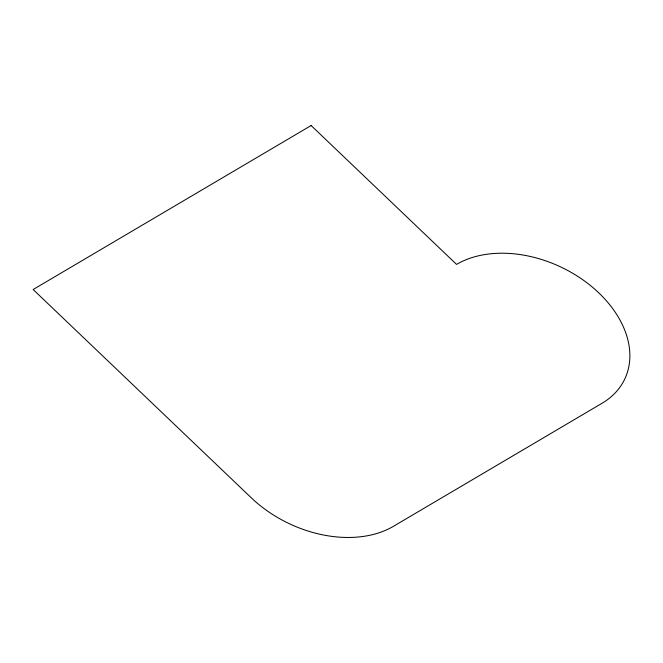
<?xml version="1.0" encoding="UTF-8"?>
<svg xmlns="http://www.w3.org/2000/svg" width="663" height="663" viewBox="0 0 663 663"><rect width="100%" height="100%" fill="white"/><g stroke="black" fill="none" stroke-linecap="round" stroke-linejoin="round"><path stroke-width="0.99" d="M311.129 125.531L33.15 289.516L251.31 497.83A105.632 73.908 25.3 0 0 393.524 526.273L602.012 403.286A105.632 73.908 25.3 0 0 598.78 292.855A105.632 73.908 25.3 0 0 456.567 264.413L311.129 125.531"/></g></svg>
